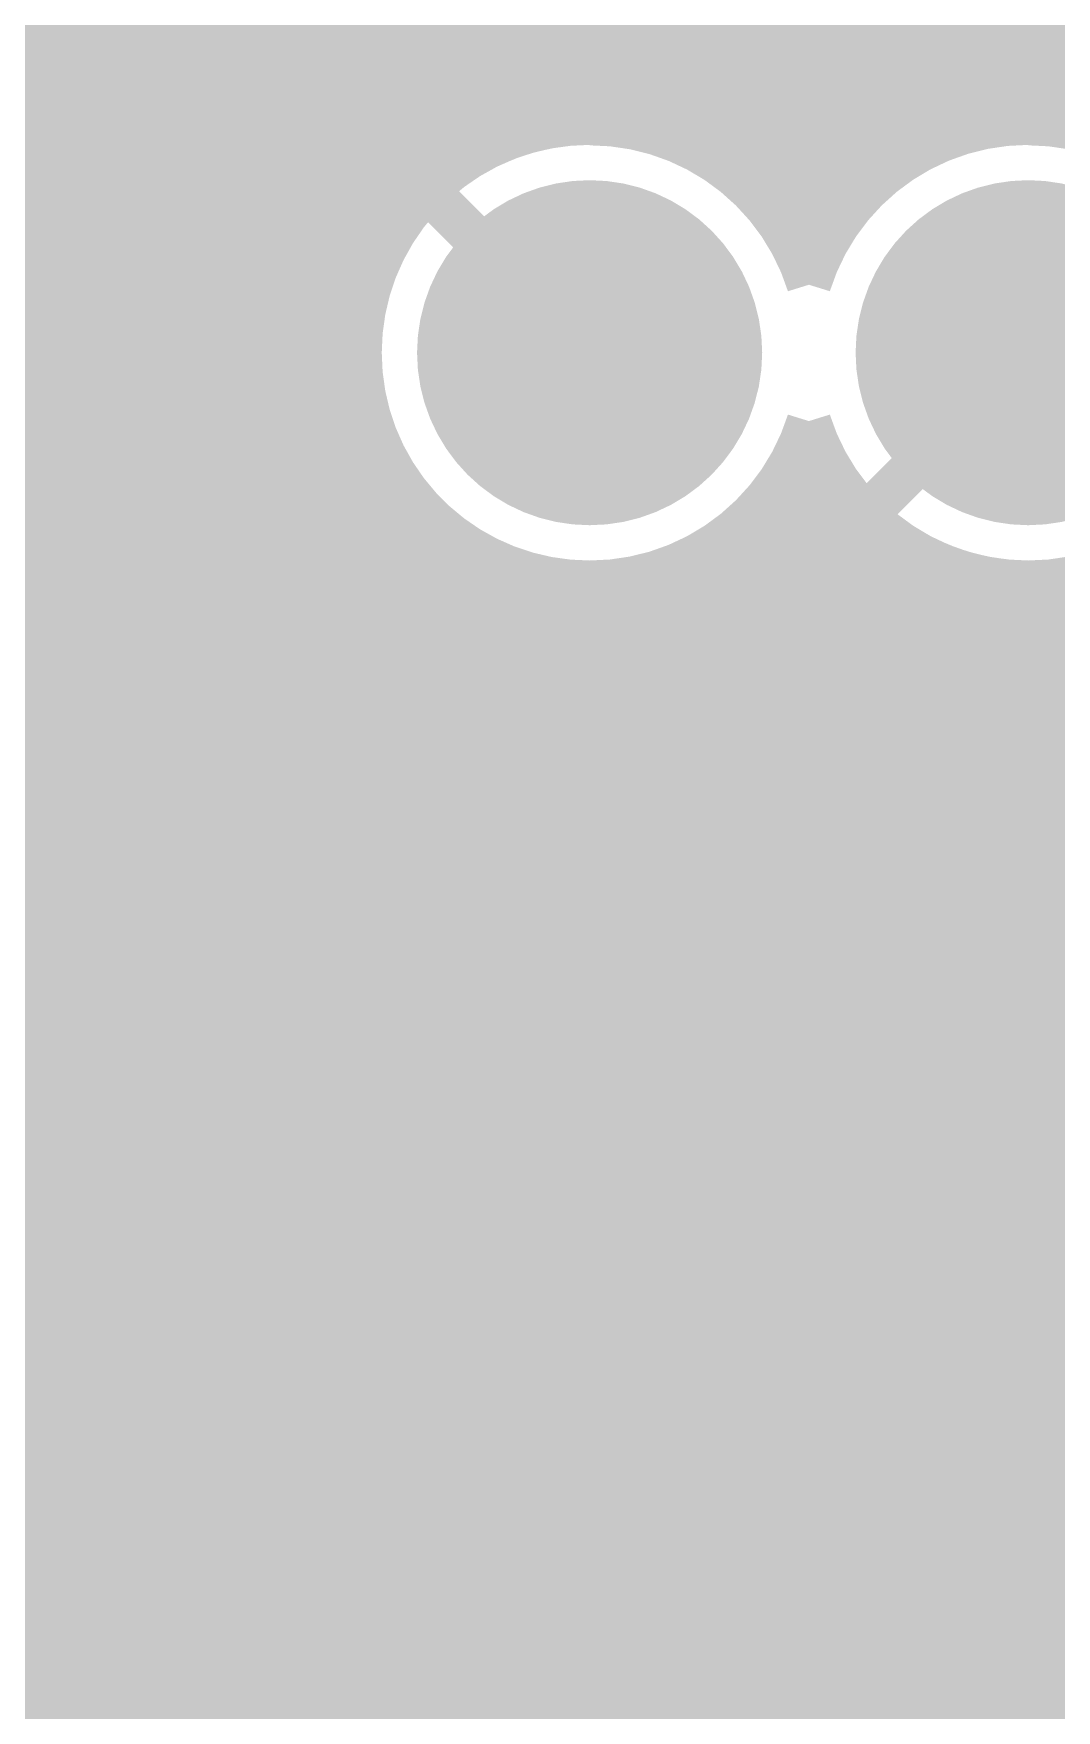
# Model space of a CAD drawing. Extents: x -3 to 92, y -53 to 125.
# Drawn here: x 19 to 24.93, y 68.33 to 78.05 of the extents above; entities that cross this region are included whole.
import ezdxf

# ---------------------------------------------------------------- set-up
doc = ezdxf.new("R2010")
doc.units = 0
doc.header["$MEASUREMENT"] = 0
doc.layers.get('0').update_dxf_attribs({"linetype": 'CONTINUOUS'})
for name, color, linetype in [('23-325-0_AST', 7, 'CONTINUOUS'), ('23-325-0_BOT', 7, 'CONTINUOUS'), ('23-325-0_DRD', 2, 'CONTINUOUS'), ('23-325-0_IN1', 4, 'CONTINUOUS'), ('23-325-0_IN2', 3, 'CONTINUOUS'), ('23-325-0_SMB', 5, 'CONTINUOUS'), ('23-325-0_SMT', 10, 'CONTINUOUS'), ('23-325-0_SPT', 14, 'CONTINUOUS'), ('23-325-0_SST', 9, 'CONTINUOUS'), ('23-325-0_TOP', 12, 'CONTINUOUS'), ('THRUHOLE_TAP', 8, 'CONTINUOUS')]:
    doc.layers.add(name, color=color, linetype=linetype)

# ---------------------------------------------------------------- blocks, each defined once
blk = doc.blocks.new('ROUND_32')
at = {"const_width": 0.99949}
blk.add_lwpolyline([(-0.499744, 0, 1), (0.499744, 0, 1)], format="xyb", close=True, dxfattribs=at)
blk = doc.blocks.new('RECTANGLE_4')
blk.add_solid([(0.4826, 0.4064), (0.4826, -0.4064), (-0.4826, 0.4064), (-0.4826, -0.4064)])
blk = doc.blocks.new('RECTANGLE_40')
blk.add_solid([(0.635, 0.508), (0.635, -0.508), (-0.635, 0.508), (-0.635, -0.508)])
blk = doc.blocks.new('ROUND_87')
at = {"const_width": 0.40005}
blk.add_lwpolyline([(-0.200024, 0, 1), (0.200024, 0, 1)], format="xyb", close=True, dxfattribs=at)

msp = doc.modelspace()

# ---------------------------------------------------------------- linework, layer by layer
at = {"layer": '23-325-0_AST', "const_width": 0.1524}
for points in [[(28.52928, 78.19898), (28.52928, 78.6003), (29.53004, 78.6003), (29.53004, 73.7997), (19.99996, 73.7997), (19.99996, 78.6003), (21.00072, 78.6003), (21.00072, 78.19898), (28.52928, 78.19898)], [(24.84882, 76.39558), (24.84882, 76.75118), (25.019, 76.8096), (25.18918, 76.8096), (25.35682, 76.75118), (25.35682, 76.39558), (25.18918, 76.33462), (25.019, 76.33462), (24.34082, 76.57338)], [(24.84882, 75.49642), (24.84882, 75.85202), (24.68118, 75.9714), (24.511, 75.9714), (24.34082, 75.85202), (24.34082, 75.49642), (25.35682, 75.49642)], [(27.686, 68.453), (23.114, 68.453), (23.114, 70.231), (23.368, 70.485), (23.114, 70.739), (23.114, 72.517), (27.686, 72.517), (27.686, 68.453)], [(19.2405, 69.0245), (19.2405, 71.9455), (17.6022, 71.9455), (17.6022, 69.0245), (19.2405, 69.0245)], [(21.1455, 69.0245), (21.1455, 71.9455), (19.5072, 71.9455), (19.5072, 69.0245), (21.1455, 69.0245)], [(21.3995, 71.9455), (21.3995, 69.0245), (23.0378, 69.0245), (23.0378, 71.9455), (21.3995, 71.9455)], [(20.90674, 71.68388), (20.90674, 71.2089), (20.22856, 71.68388), (20.06092, 71.68388), (19.89074, 71.62546), (19.89074, 71.26986), (20.06092, 71.2089)], [(22.8219, 71.55434), (22.8219, 71.31812)], [(22.8219, 71.43496), (21.8059, 71.43496), (21.97608, 71.31812)], [(25.58796, 70.5866), (25.75814, 70.64502), (25.75814, 71.00062), (25.58796, 71.06158), (25.25014, 71.06158), (25.07996, 70.9422), (25.07996, 70.5866), (24.74214, 70.5866), (24.74214, 71.06158)], [(20.39874, 70.78726), (20.22856, 70.84568), (20.06092, 70.84568), (19.89074, 70.78726), (19.89074, 70.43166), (20.06092, 70.3707), (20.22856, 70.3707), (20.39874, 70.43166), (20.39874, 70.78726), (20.56892, 70.84568), (20.73656, 70.84568), (20.90674, 70.78726), (20.90674, 70.43166), (20.73656, 70.3707), (20.56892, 70.3707), (20.39874, 70.43166)], [(22.3139, 70.77456), (22.14626, 70.83552), (21.97608, 70.83552), (21.8059, 70.77456), (21.8059, 70.41896), (21.97608, 70.36054), (22.14626, 70.36054), (22.3139, 70.41896), (22.3139, 70.77456), (22.48408, 70.83552), (22.65426, 70.83552), (22.8219, 70.77456), (22.8219, 70.41896), (22.65426, 70.36054), (22.48408, 70.36054), (22.3139, 70.41896)], [(25.58796, 69.7484), (25.75814, 69.80682), (25.75814, 70.04558), (25.58796, 70.104), (25.41778, 70.22338), (24.90978, 70.22338), (24.74214, 70.16242), (24.74214, 69.80682), (24.90978, 69.7484), (25.58796, 69.7484)], [(20.39874, 69.5325), (20.39874, 69.8881), (20.22856, 70.00748), (20.06092, 70.00748), (19.89074, 69.8881), (19.89074, 69.5325), (20.90674, 69.5325)], [(20.39874, 69.82968), (20.90674, 70.00748)], [(22.3139, 69.52234), (22.3139, 69.87794), (22.14626, 69.99732), (21.97608, 69.99732), (21.8059, 69.87794), (21.8059, 69.52234), (22.8219, 69.52234)], [(22.3139, 69.81952), (22.8219, 69.99732)]]:
    msp.add_lwpolyline(points, dxfattribs=at)
at = {"layer": '23-325-0_BOT', "const_width": 0.254}
for points in [[(20.701, 107.41406), (20.701, 67.44716)], [(20.4724, 107.18546), (20.4724, 67.21856)], [(20.2438, 106.95686), (20.2438, 66.98996)], [(20.0152, 106.72826), (20.0152, 66.76136)], [(19.7866, 106.49966), (19.7866, 66.53276)], [(19.558, 106.27106), (19.558, 52.7304)], [(19.3294, 106.04246), (19.3294, 52.959)], [(19.1897, 105.90276), (19.1897, 53.0987)], [(20.9296, 81.61274), (20.9296, 76.50226)], [(23.4442, 81.3816), (23.4442, 76.73086)], [(21.1582, 81.11998), (21.1582, 76.99502)], [(23.6728, 81.15554), (23.6728, 76.95946)], [(23.2156, 81.026), (23.2156, 77.08646)], [(23.9014, 80.90408), (23.9014, 77.21092)], [(21.3868, 80.88122), (21.3868, 77.23124)], [(22.987, 80.82534), (22.987, 77.28966)], [(21.6154, 80.73136), (21.6154, 77.3811)], [(24.13, 80.7466), (24.13, 77.3684)], [(21.844, 80.63992), (21.844, 77.47508)], [(22.5298, 80.6196), (22.5298, 77.4954)], [(22.7584, 80.6958), (22.7584, 77.4192)], [(24.3586, 80.64754), (24.3586, 77.46492)], [(25.0444, 80.61452), (25.0444, 77.50048)], [(22.0726, 80.5942), (22.0726, 77.5208)], [(22.3012, 80.58658), (22.3012, 77.52842)], [(24.5872, 80.59674), (24.5872, 77.51826)], [(24.8158, 80.58658), (24.8158, 77.52842)], [(28.4988, 77.9526), (19.1897, 77.9526)], [(28.575, 77.724), (19.1897, 77.724)], [(21.92274, 77.4954), (19.1897, 77.4954)], [(24.46274, 77.4954), (22.52726, 77.4954)], [(21.42998, 77.2668), (19.1897, 77.2668)], [(23.96998, 77.2668), (23.02002, 77.2668)], [(21.19122, 77.0382), (19.1897, 77.0382)], [(23.73122, 77.0382), (23.25624, 77.0382)], [(21.04136, 76.8096), (19.1897, 76.8096)], [(23.58136, 76.8096), (23.4061, 76.8096)], [(20.94992, 76.581), (19.1897, 76.581)], [(20.9042, 76.3524), (19.1897, 76.3524)], [(20.89658, 76.1238), (19.1897, 76.1238)], [(20.9296, 75.8952), (19.1897, 75.8952)], [(20.9296, 75.89774), (20.9296, 67.67576)], [(21.0058, 75.6666), (19.1897, 75.6666)], [(23.5458, 75.6666), (23.4442, 75.6666)], [(23.4442, 75.6666), (23.4442, 68.5292)], [(21.13534, 75.438), (19.1897, 75.438)], [(21.1582, 75.40498), (21.1582, 67.90436)], [(23.67534, 75.438), (23.31466, 75.438)], [(23.6728, 75.44054), (23.6728, 68.5292)], [(23.2156, 75.311), (23.2156, 68.5292)], [(21.336, 75.2094), (19.1897, 75.2094)], [(23.876, 75.2094), (23.11146, 75.2094)], [(23.9014, 75.18908), (23.9014, 68.5292)], [(21.3868, 75.16622), (21.3868, 68.13296)], [(22.987, 75.11034), (22.987, 68.5292)], [(21.6916, 74.9808), (19.1897, 74.9808)], [(21.6154, 75.01636), (21.6154, 68.36156)], [(24.2316, 74.9808), (22.75586, 74.9808)], [(22.7584, 74.9808), (22.7584, 68.5292)], [(24.13, 75.0316), (24.13, 68.5292)], [(21.844, 74.92492), (21.844, 68.51142)], [(22.0726, 74.8792), (22.0726, 68.5292)], [(22.5298, 74.9046), (22.5298, 68.5292)], [(24.3586, 74.93254), (24.3586, 68.5292)], [(24.5872, 74.88174), (24.5872, 68.5292)], [(25.0444, 74.89952), (25.0444, 68.5292)], [(22.3012, 74.87158), (22.3012, 68.5292)], [(24.8158, 74.87158), (24.8158, 68.5292)], [(28.8798, 74.7522), (19.1897, 74.7522)], [(28.8798, 74.5236), (19.1897, 74.5236)], [(28.8798, 74.295), (19.1897, 74.295)], [(28.8798, 74.0664), (19.1897, 74.0664)], [(28.8798, 73.8378), (19.1897, 73.8378)], [(28.8798, 73.6092), (19.1897, 73.6092)], [(28.8798, 73.3806), (19.1897, 73.3806)], [(28.8798, 73.152), (19.1897, 73.152)], [(28.8798, 72.9234), (19.1897, 72.9234)], [(28.8798, 72.6948), (19.1897, 72.6948)], [(28.8798, 72.4662), (19.1897, 72.4662)], [(28.8798, 72.2376), (19.1897, 72.2376)], [(28.8798, 72.009), (19.1897, 72.009)], [(27.95778, 71.7804), (19.1897, 71.7804)], [(27.6733, 71.5518), (19.1897, 71.5518)], [(27.57678, 71.3232), (19.1897, 71.3232)], [(27.5717, 71.0946), (19.1897, 71.0946)], [(27.65806, 70.866), (19.1897, 70.866)], [(27.9019, 70.6374), (19.1897, 70.6374)], [(28.8798, 70.4088), (19.1897, 70.4088)], [(28.8798, 70.1802), (19.1897, 70.1802)], [(28.8798, 69.9516), (19.1897, 69.9516)], [(28.8798, 69.723), (19.1897, 69.723)], [(28.8798, 69.4944), (19.1897, 69.4944)], [(28.8798, 69.2658), (19.1897, 69.2658)], [(28.8798, 69.0372), (19.1897, 69.0372)], [(28.8798, 68.8086), (19.1897, 68.8086)], [(28.8163, 68.58), (19.1897, 68.58)], [(28.7655, 68.5292), (21.971, 68.5292)], [(21.64842, 68.39458), (19.74596, 66.49466)], [(21.6027, 68.3514), (19.1897, 68.3514)]]:
    msp.add_lwpolyline(points, dxfattribs=at)
for points in [[(22.225, 77.53096, 0.4142136), (20.89404, 76.2)], [(23.495, 76.5937, 0.3286705), (22.225, 77.52842)], [(24.765, 77.53096, 0.3286704), (23.495, 76.5937)], [(26.035, 76.5937, 0.3286705), (24.765, 77.52842)], [(20.89404, 76.2, 0.4142136), (22.225, 74.86904)], [(22.225, 74.86904, 0.328165), (23.495, 75.80376)], [(23.495, 75.80376, 0.3281646), (24.765, 74.86904)], [(24.765, 74.86904, 0.328165), (26.035, 75.80376)], [(21.971, 68.5292, 0.1989132), (21.64771, 68.39529)]]:
    msp.add_lwpolyline(points, format="xyb", dxfattribs=at)
at = {"layer": '23-325-0_DRD', "const_width": 0.254}
for points in [[(22.225, 76.835), (21.59, 76.2)], [(22.86, 76.2), (22.225, 76.835)], [(24.765, 76.835), (24.13, 76.2)], [(25.4, 76.2), (24.765, 76.835)], [(21.59, 76.2), (22.225, 75.565)], [(22.225, 75.565), (22.86, 76.2)], [(24.13, 76.2), (24.765, 75.565)], [(24.765, 75.565), (25.4, 76.2)]]:
    msp.add_lwpolyline(points, dxfattribs=at)
at = {"layer": '23-325-0_IN1', "const_width": 0.254}
for points in [[(19.0754, 124.46), (19.0754, 53.16728)], [(19.304, 124.46), (19.304, -4.572)], [(19.5326, 124.46), (19.5326, -4.572)], [(19.7612, 107.6579), (19.7612, 21.87956)], [(20.6756, 107.4293), (20.6756, 64.79794)], [(19.9898, 107.41406), (19.9898, 22.12594)], [(20.2184, 107.3277), (20.2184, 22.2123)], [(20.447, 107.33278), (20.447, 22.20722)], [(20.9042, 81.75752), (20.9042, 76.35748)], [(23.4188, 81.32826), (23.4188, 76.78674)], [(23.6474, 81.19364), (23.6474, 76.92136)], [(21.1328, 81.15554), (21.1328, 76.95946)], [(23.1902, 81.0006), (23.1902, 77.1144)], [(21.3614, 80.90408), (21.3614, 77.21092)], [(23.876, 80.9244), (23.876, 77.18806)], [(22.9616, 80.80756), (22.9616, 77.30744)], [(21.59, 80.7466), (21.59, 77.3684)], [(24.1046, 80.7593), (24.1046, 77.35316)], [(21.8186, 80.64754), (21.8186, 77.46492)], [(22.5044, 80.61452), (22.5044, 77.50048)], [(22.733, 80.68564), (22.733, 77.42936)], [(24.3332, 80.6577), (24.3332, 77.4573)], [(25.019, 80.60944), (25.019, 77.50556)], [(22.0472, 80.59674), (22.0472, 77.51826)], [(22.2758, 80.58658), (22.2758, 77.52842)], [(24.5618, 80.59928), (24.5618, 77.51318)], [(24.7904, 80.58404), (24.7904, 77.52842)], [(29.89072, 77.9526), (-2.413, 77.9526)], [(53.77942, 77.724), (-2.413, 77.724)], [(21.92274, 77.4954), (-2.413, 77.4954)], [(24.46274, 77.4954), (22.52726, 77.4954)], [(21.42998, 77.2668), (-2.413, 77.2668)], [(23.96998, 77.2668), (23.02002, 77.2668)], [(21.19122, 77.0382), (9.63422, 77.0382)], [(23.73122, 77.0382), (23.25624, 77.0382)], [(21.04136, 76.8096), (9.9187, 76.8096)], [(23.58136, 76.8096), (23.4061, 76.8096)], [(20.94992, 76.581), (10.01522, 76.581)], [(20.9042, 76.3524), (10.0203, 76.3524)], [(20.89658, 76.1238), (9.93394, 76.1238)], [(20.9042, 76.04252), (20.9042, 65.03416)], [(20.9296, 75.8952), (9.68756, 75.8952)], [(21.0058, 75.6666), (-2.413, 75.6666)], [(23.5458, 75.6666), (23.4442, 75.6666)], [(23.4188, 75.61326), (23.4188, 63.74384)], [(23.6474, 75.47864), (23.6474, 63.88608)], [(21.13534, 75.438), (17.13484, 75.438)], [(21.1328, 75.44054), (21.1328, 65.16878)], [(23.67534, 75.438), (23.31466, 75.438)], [(23.1902, 75.2856), (23.1902, 63.49238)], [(21.336, 75.2094), (17.32788, 75.2094)], [(21.3614, 75.18908), (21.3614, 65.24244)], [(23.876, 75.2094), (23.11146, 75.2094)], [(23.876, 75.2094), (23.876, 63.96482)], [(22.9616, 75.09256), (22.9616, 54.71922)], [(21.6916, 74.9808), (17.39138, 74.9808)], [(21.59, 75.0316), (21.59, 65.2653)], [(24.2316, 74.9808), (22.75586, 74.9808)], [(24.1046, 75.0443), (24.1046, 63.9953)], [(21.8186, 74.93254), (21.8186, 65.24244)], [(22.0472, 74.88174), (22.0472, 65.16878)], [(22.5044, 74.89952), (22.5044, 64.79794)], [(22.733, 74.97064), (22.733, 54.84622)], [(24.3332, 74.9427), (24.3332, 63.97752)], [(24.5618, 74.88428), (24.5618, 63.90894)], [(25.019, 74.89444), (25.019, 63.5635)], [(22.2758, 74.87158), (22.2758, 65.03416)], [(24.7904, 74.86904), (24.7904, 63.78194)], [(86.36, 74.7522), (17.36852, 74.7522)], [(86.36, 74.5236), (17.24406, 74.5236)], [(86.36, 74.295), (-2.413, 74.295)], [(86.36, 74.0664), (-2.413, 74.0664)], [(38.52926, 73.8378), (-2.413, 73.8378)], [(38.3921, 73.6092), (-2.413, 73.6092)], [(38.35908, 73.3806), (-2.413, 73.3806)], [(38.41242, 73.152), (-2.413, 73.152)], [(38.5826, 72.9234), (-2.413, 72.9234)], [(48.97882, 72.6948), (-2.413, 72.6948)], [(38.75278, 72.4662), (-2.413, 72.4662)], [(38.4683, 72.2376), (-2.413, 72.2376)], [(38.37178, 72.009), (-2.413, 72.009)], [(38.3667, 71.7804), (-0.04572, 71.7804)], [(32.56026, 71.5518), (0.17018, 71.5518)], [(32.4231, 71.3232), (0.24384, 71.3232)], [(32.39008, 71.0946), (1.42748, 71.0946)], [(32.44342, 70.866), (1.77038, 70.866)], [(32.6136, 70.6374), (1.8796, 70.6374)], [(86.36, 70.4088), (1.89484, 70.4088)], [(44.65066, 70.1802), (1.82118, 70.1802)], [(44.49826, 69.9516), (1.60528, 69.9516)], [(44.45508, 69.723), (11.67384, 69.723)], [(44.49826, 69.4944), (11.86688, 69.4944)], [(44.65066, 69.2658), (11.93038, 69.2658)], [(54.23916, 69.0372), (11.90752, 69.0372)], [(54.25186, 68.8086), (17.81048, 68.8086)], [(54.36108, 68.58), (18.15338, 68.58)], [(51.48072, 68.3514), (18.2626, 68.3514)]]:
    msp.add_lwpolyline(points, dxfattribs=at)
for points in [[(22.225, 77.53096, 0.4142136), (20.89404, 76.2)], [(23.495, 76.5937, 0.3286705), (22.225, 77.52842)], [(24.765, 77.53096, 0.3286704), (23.495, 76.5937)], [(26.035, 76.5937, 0.3286705), (24.765, 77.52842)], [(20.89404, 76.2, 0.4142136), (22.225, 74.86904)], [(22.225, 74.86904, 0.328165), (23.495, 75.80376)], [(23.495, 75.80376, 0.3281646), (24.765, 74.86904)], [(24.765, 74.86904, 0.328165), (26.035, 75.80376)]]:
    msp.add_lwpolyline(points, format="xyb", dxfattribs=at)
at = {"layer": '23-325-0_SST', "const_width": 0.1524}
for points in [[(28.52928, 78.19898), (28.52928, 78.6003), (29.53004, 78.6003), (29.53004, 73.7997), (19.99996, 73.7997), (19.99996, 78.6003), (21.00072, 78.6003), (21.00072, 78.19898), (28.52928, 78.19898)], [(18.47342, 75.83678), (18.47342, 76.34478), (19.48942, 75.83678), (19.48942, 76.34478)], [(17.272, 75.438), (17.272, 73.787), (19.304, 73.787)], [(22.5298, 72.41794), (22.5298, 73.43394), (22.41296, 73.26376)], [(20.61718, 72.92594), (20.97278, 72.92594), (21.09216, 73.09612), (21.09216, 73.26376), (20.97278, 73.43394), (20.61718, 73.43394), (20.61718, 72.41794)], [(21.8694, 72.92594), (21.93036, 73.09612), (21.93036, 73.26376), (21.8694, 73.43394), (21.5138, 73.43394), (21.45538, 73.26376), (21.45538, 73.09612), (21.5138, 72.92594), (21.8694, 72.92594), (21.93036, 72.75576), (21.93036, 72.58812), (21.8694, 72.41794), (21.5138, 72.41794), (21.45538, 72.58812), (21.45538, 72.75576), (21.5138, 72.92594)], [(18.89506, 72.36206), (19.01444, 72.19188), (19.25066, 72.19188), (19.37004, 72.36206), (19.37004, 72.5297), (19.13382, 72.87006), (19.37004, 73.20788), (18.89506, 73.20788)], [(20.91436, 72.92594), (21.09216, 72.41794)], [(27.686, 68.453), (27.686, 72.517), (23.114, 72.517), (23.114, 70.739), (23.368, 70.485), (23.114, 70.231), (23.114, 68.453), (27.686, 68.453)], [(22.64918, 72.41794), (22.41296, 72.41794)], [(19.2405, 69.0245), (19.2405, 71.9455), (17.6022, 71.9455), (17.6022, 69.0245), (19.2405, 69.0245)], [(21.1455, 69.0245), (21.1455, 71.9455), (19.5072, 71.9455), (19.5072, 69.0245), (21.1455, 69.0245)], [(21.3995, 71.9455), (21.3995, 69.0245), (23.0378, 69.0245), (23.0378, 71.9455), (21.3995, 71.9455)], [(19.12366, 68.25488), (19.47926, 68.25488), (19.59864, 68.42506), (19.59864, 68.5927), (19.47926, 68.76288), (19.12366, 68.76288), (19.12366, 67.74688)], [(20.37842, 68.25488), (20.43684, 68.42506), (20.43684, 68.5927), (20.37842, 68.76288), (20.02282, 68.76288), (19.96186, 68.5927), (19.96186, 68.42506), (20.02282, 68.25488), (20.37842, 68.25488), (20.43684, 68.0847), (20.43684, 67.91706), (20.37842, 67.74688), (20.02282, 67.74688), (19.96186, 67.91706), (19.96186, 68.0847), (20.02282, 68.25488)], [(21.27504, 67.74688), (20.80006, 67.74688), (21.27504, 68.42506), (21.27504, 68.5927), (21.21662, 68.76288), (20.86102, 68.76288), (20.80006, 68.5927)]]:
    msp.add_lwpolyline(points, dxfattribs=at)
at = {"layer": '23-325-0_TOP'}
for points, const_width in [([(22.225, 76.2), (20.955, 77.47), (9.652, 77.47), (8.255, 78.867)], 0.254), ([(30.226, 77.8383), (21.22424, 77.8383)], 0.254), ([(21.3614, 77.8383), (21.3614, 77.70876)], 0.254), ([(21.59, 77.8383), (21.59, 77.48016)], 0.254), ([(21.8186, 77.8383), (21.8186, 77.46492)], 0.254), ([(22.0472, 77.8383), (22.0472, 77.51826)], 0.254), ([(22.2758, 77.8383), (22.2758, 77.52842)], 0.254), ([(22.5044, 77.8383), (22.5044, 77.50048)], 0.254), ([(22.733, 77.8383), (22.733, 77.42936)], 0.254), ([(22.9616, 77.8383), (22.9616, 77.30744)], 0.254), ([(23.1902, 77.8383), (23.1902, 77.1144)], 0.254), ([(23.4188, 77.8383), (23.4188, 76.78674)], 0.254), ([(23.6474, 77.8383), (23.6474, 76.92136)], 0.254), ([(23.876, 77.8383), (23.876, 77.18806)], 0.254), ([(24.1046, 77.8383), (24.1046, 77.35316)], 0.254), ([(24.3332, 77.8383), (24.3332, 77.4573)], 0.254), ([(24.5618, 77.8383), (24.5618, 77.51318)], 0.254), ([(24.7904, 77.8383), (24.7904, 77.52842)], 0.254), ([(25.019, 77.8383), (25.019, 77.50556)], 0.254), ([(21.28266, 77.79004), (21.66366, 77.4065)], 0.254), ([(30.5054, 77.724), (21.34616, 77.724)], 0.254), ([(21.92274, 77.4954), (21.57476, 77.4954)], 0.254), ([(24.46274, 77.4954), (22.52726, 77.4954)], 0.254), ([(23.96998, 77.2668), (23.02002, 77.2668)], 0.254), ([(23.73122, 77.0382), (23.25624, 77.0382)], 0.254), ([(9.398, 76.454), (9.906, 76.962), (19.431, 76.962), (21.59, 74.803), (23.368, 74.803), (24.765, 76.2)], 0.254), ([(23.58136, 76.8096), (23.4061, 76.8096)], 0.254), ([(19.2405, 76.5048), (10.09396, 76.5048)], 0.254), ([(19.0754, 76.5048), (19.0754, 73.7997)], 0.254), ([(19.2405, 76.5048), (21.26742, 74.48042)], 0.254), ([(19.304, 76.4413), (19.304, 73.7997)], 0.254), ([(19.3929, 76.3524), (10.0203, 76.3524)], 0.254), ([(19.5326, 76.2127), (19.5326, 73.7997)], 0.254), ([(19.6215, 76.1238), (9.93394, 76.1238)], 0.254), ([(19.7612, 75.9841), (19.7612, 73.7997)], 0.254), ([(19.8501, 75.8952), (16.19504, 75.8952)], 0.254), ([(19.9898, 75.7555), (19.9898, 73.7997)], 0.254), ([(20.0787, 75.6666), (16.19504, 75.6666)], 0.254), ([(20.2184, 75.5269), (20.2184, 73.7997)], 0.254), ([(20.3073, 75.438), (16.19504, 75.438)], 0.254), ([(20.447, 75.2983), (20.447, 73.7997)], 0.254), ([(20.5359, 75.2094), (16.19504, 75.2094)], 0.254), ([(33.38576, 73.66), (32.36976, 72.644), (28.575, 72.644), (28.067, 73.152), (14.478, 73.152), (11.303, 73.152), (9.525, 74.93), (9.36498, 74.93)], 0.635), ([(20.7645, 74.9808), (16.19504, 74.9808)], 0.254), ([(20.6756, 75.0697), (20.6756, 73.7997)], 0.254), ([(24.20366, 74.9935), (23.69566, 74.48296)], 0.254), ([(24.2316, 74.9808), (24.19096, 74.9808)], 0.254), ([(24.1046, 74.8919), (24.1046, 73.7997)], 0.254), ([(24.3332, 74.9427), (24.3332, 73.7997)], 0.254), ([(24.5618, 74.88428), (24.5618, 73.7997)], 0.254), ([(25.019, 74.89444), (25.019, 73.7997)], 0.254), ([(20.9042, 74.8411), (20.9042, 73.7997)], 0.254), ([(24.7904, 74.86904), (24.7904, 73.7997)], 0.254), ([(20.9931, 74.7522), (16.19504, 74.7522)], 0.254), ([(31.67126, 74.7522), (23.96236, 74.7522)], 0.254), ([(21.1328, 74.6125), (21.1328, 73.7997)], 0.254), ([(23.876, 74.6633), (23.876, 73.7997)], 0.254), ([(21.2217, 74.5236), (16.19504, 74.5236)], 0.254), ([(31.44266, 74.5236), (23.73376, 74.5236)], 0.254), ([(21.3614, 74.40676), (21.3614, 73.7997)], 0.254), ([(23.6474, 74.43978), (23.6474, 73.7997)], 0.254), ([(31.21406, 74.295), (16.19504, 74.295)], 0.254), ([(23.368, 74.3458), (21.59, 74.3458)], 0.254), ([(21.59, 74.3458), (21.59, 73.7997)], 0.254), ([(21.8186, 74.3458), (21.8186, 73.7997)], 0.254), ([(22.0472, 74.3458), (22.0472, 73.7997)], 0.254), ([(22.2758, 74.3458), (22.2758, 73.7997)], 0.254), ([(22.5044, 74.3458), (22.5044, 73.7997)], 0.254), ([(22.733, 74.3458), (22.733, 73.7997)], 0.254), ([(22.9616, 74.3458), (22.9616, 73.7997)], 0.254), ([(23.1902, 74.3458), (23.1902, 73.7997)], 0.254), ([(23.4188, 74.34834), (23.4188, 73.7997)], 0.254), ([(30.65526, 74.0664), (16.19504, 74.0664)], 0.254), ([(30.65526, 73.8378), (16.19504, 73.8378)], 0.254), ([(28.067, 73.7997), (16.19504, 73.7997)], 0.254), ([(27.79776, 72.5043), (15.2527, 72.5043)], 0.254), ([(27.83586, 72.4662), (15.2527, 72.4662)], 0.254), ([(19.0754, 72.5043), (19.0754, 71.9328)], 0.254), ([(19.304, 72.5043), (19.304, 71.6534)], 0.254), ([(19.5326, 72.5043), (19.5326, 71.9328)], 0.254), ([(19.7612, 72.5043), (19.7612, 71.9328)], 0.254), ([(19.9898, 72.5043), (19.9898, 71.9328)], 0.254), ([(20.2184, 72.5043), (20.2184, 71.9328)], 0.254), ([(20.447, 72.5043), (20.447, 71.9328)], 0.254), ([(20.6756, 72.5043), (20.6756, 71.9328)], 0.254), ([(20.9042, 72.5043), (20.9042, 71.9328)], 0.254), ([(21.1328, 72.5043), (21.1328, 71.6534)], 0.254), ([(21.3614, 72.5043), (21.3614, 71.6534)], 0.254), ([(21.59, 72.5043), (21.59, 71.9328)], 0.254), ([(21.8186, 72.5043), (21.8186, 71.9328)], 0.254), ([(22.0472, 72.5043), (22.0472, 71.9328)], 0.254), ([(22.2758, 72.5043), (22.2758, 71.9328)], 0.254), ([(22.5044, 72.5043), (22.5044, 71.9328)], 0.254), ([(22.733, 72.5043), (22.733, 71.9328)], 0.254), ([(22.9616, 72.5043), (22.9616, 71.9328)], 0.254), ([(23.1902, 72.5043), (23.1902, 71.6534)], 0.254), ([(23.4188, 72.5043), (23.4188, 71.6534)], 0.254), ([(23.6474, 72.5043), (23.6474, 71.6407)], 0.254), ([(23.876, 72.5043), (23.876, 71.51116)], 0.254), ([(24.1046, 72.5043), (24.1046, 71.3232)], 0.254), ([(24.3332, 72.5043), (24.3332, 71.3232)], 0.254), ([(24.5618, 72.5043), (24.5618, 71.3232)], 0.254), ([(24.7904, 72.5043), (24.7904, 71.3232)], 0.254), ([(25.019, 72.5043), (25.019, 71.3232)], 0.254), ([(25.5778, 72.2376), (15.2527, 72.2376)], 0.254), ([(25.5778, 72.009), (15.2527, 72.009)], 0.254), ([(19.2278, 71.9328), (17.6022, 71.9328)], 0.254), ([(19.2278, 71.9328), (19.2278, 71.6534)], 0.254), ([(19.5072, 71.9328), (19.5072, 71.6534)], 0.254), ([(21.1328, 71.9328), (19.5072, 71.9328)], 0.254), ([(21.1328, 71.9328), (21.1328, 71.6534)], 0.254), ([(21.4122, 71.9328), (21.4122, 71.6534)], 0.254), ([(23.0378, 71.9328), (21.4122, 71.9328)], 0.254), ([(23.0378, 71.9328), (23.0378, 71.6534)], 0.254), ([(19.5072, 71.7804), (19.2278, 71.7804)], 0.254), ([(21.4122, 71.7804), (21.1328, 71.7804)], 0.254), ([(25.5778, 71.7804), (23.0378, 71.7804)], 0.254), ([(19.5072, 71.6534), (19.2278, 71.6534)], 0.254), ([(21.4122, 71.6534), (21.1328, 71.6534)], 0.254), ([(23.5458, 71.6534), (23.0378, 71.6534)], 0.254), ([(25.5778, 71.5518), (23.83282, 71.5518)], 0.254), ([(23.87346, 71.51624), (24.06396, 71.3232)], 0.254), ([(31.3436, 71.12), (31.496, 70.9676), (31.496, 69.85), (29.591, 67.945), (23.368, 67.945), (22.225, 69.088), (22.225, 69.7738)], 0.635), ([(25.2222, 71.3232), (24.06396, 71.3232)], 0.254), ([(25.5778, 71.3232), (24.06396, 71.3232)], 0.254), ([(20.32, 71.1962), (18.415, 71.1962)], 0.254), ([(22.225, 71.1962), (20.32, 71.1962)], 0.254), ([(22.225, 71.1962), (23.5458, 71.1962), (24.257, 70.485)], 0.254), ([(19.2278, 70.739), (19.2278, 70.5104)], 0.254), ([(19.5072, 70.739), (19.2278, 70.739)], 0.254), ([(19.304, 70.739), (19.304, 64.7954)], 0.254), ([(19.5072, 70.739), (19.5072, 70.5104)], 0.254), ([(21.4122, 70.739), (21.1328, 70.739)], 0.254), ([(21.1328, 70.739), (21.1328, 68.92036)], 0.254), ([(21.1328, 70.739), (21.1328, 70.5104)], 0.254), ([(21.3614, 70.739), (21.3614, 68.69176)], 0.254), ([(21.4122, 70.739), (21.4122, 70.5104)], 0.254), ([(23.2918, 70.739), (23.0378, 70.739)], 0.254), ([(23.0378, 70.739), (23.0378, 70.5104)], 0.254), ([(23.1902, 70.739), (23.1902, 69.0372)], 0.254), ([(23.2918, 70.739), (23.2918, 69.6468)], 0.254), ([(19.5072, 70.6374), (19.2278, 70.6374)], 0.254), ([(21.4122, 70.6374), (21.1328, 70.6374)], 0.254), ([(23.2918, 70.6374), (23.0378, 70.6374)], 0.254), ([(19.2278, 70.5104), (19.2278, 70.4596)], 0.254), ([(19.5072, 70.5104), (19.5072, 70.4596)], 0.254), ([(21.4122, 70.5104), (21.4122, 70.4596)], 0.254), ([(23.0378, 70.5104), (23.0378, 70.4596)], 0.254), ([(19.2278, 70.4596), (19.2278, 69.0372)], 0.254), ([(19.5072, 70.4088), (19.2278, 70.4088)], 0.254), ([(19.5072, 70.4596), (19.5072, 69.0372)], 0.254), ([(21.1328, 70.4596), (21.1328, 69.0372)], 0.254), ([(21.4122, 70.4088), (21.1328, 70.4088)], 0.254), ([(21.4122, 70.4596), (21.4122, 69.0372)], 0.254), ([(23.0378, 70.4596), (23.0378, 69.1896)], 0.254), ([(23.2918, 70.4088), (23.0378, 70.4088)], 0.254), ([(19.5072, 70.1802), (19.2278, 70.1802)], 0.254), ([(21.4122, 70.1802), (21.1328, 70.1802)], 0.254), ([(23.2918, 70.1802), (23.0378, 70.1802)], 0.254), ([(19.5072, 69.9516), (19.2278, 69.9516)], 0.254), ([(21.4122, 69.9516), (21.1328, 69.9516)], 0.254), ([(23.2918, 69.9516), (23.0378, 69.9516)], 0.254), ([(24.13, 62.865), (24.13, 65.278), (20.32, 69.088), (20.32, 69.7738)], 0.254), ([(19.5072, 69.723), (19.2278, 69.723)], 0.254), ([(21.4122, 69.723), (21.1328, 69.723)], 0.254), ([(23.2918, 69.723), (23.0378, 69.723)], 0.254), ([(25.2222, 69.6468), (23.2918, 69.6468)], 0.254), ([(23.4188, 69.6468), (23.4188, 68.8086)], 0.254), ([(23.6474, 69.6468), (23.6474, 68.5927)], 0.254), ([(23.876, 69.6468), (23.876, 68.5927)], 0.254), ([(24.1046, 69.6468), (24.1046, 68.5927)], 0.254), ([(24.3332, 69.6468), (24.3332, 68.5927)], 0.254), ([(24.5618, 69.6468), (24.5618, 68.5927)], 0.254), ([(24.7904, 69.6468), (24.7904, 68.5927)], 0.254), ([(25.019, 69.6468), (25.019, 68.5927)], 0.254), ([(19.5072, 69.4944), (19.2278, 69.4944)], 0.254), ([(21.4122, 69.4944), (21.1328, 69.4944)], 0.254), ([(25.5778, 69.4944), (23.0378, 69.4944)], 0.254), ([(19.5072, 69.2658), (19.2278, 69.2658)], 0.254), ([(21.4122, 69.2658), (21.1328, 69.2658)], 0.254), ([(25.5778, 69.2658), (23.0378, 69.2658)], 0.254), ([(23.0378, 69.1896), (23.6347, 68.5927)], 0.254), ([(19.86534, 69.0372), (15.2527, 69.0372)], 0.254), ([(19.2278, 69.0372), (17.6022, 69.0372)], 0.254), ([(19.0754, 69.0372), (19.0754, 65.024)], 0.254), ([(19.86534, 69.0372), (19.5072, 69.0372)], 0.254), ([(19.5326, 69.0372), (19.5326, 64.5668)], 0.254), ([(19.7612, 69.0372), (19.7612, 64.3382)], 0.254), ([(21.1328, 69.0372), (21.01596, 69.0372)], 0.254), ([(21.01596, 69.0372), (24.45258, 65.60058)], 0.254), ([(21.57984, 69.0372), (21.01596, 69.0372)], 0.254), ([(21.57984, 69.0372), (21.4122, 69.0372)], 0.254), ([(21.59, 68.961), (21.59, 68.46316)], 0.254), ([(25.5778, 69.0372), (23.1902, 69.0372)], 0.254), ([(19.95678, 68.8086), (17.47774, 68.8086)], 0.254), ([(19.9898, 68.7705), (19.9898, 64.1096)], 0.254), ([(19.99996, 68.76034), (23.6728, 65.0875)], 0.254), ([(21.6408, 68.8086), (21.24456, 68.8086)], 0.254), ([(25.5778, 68.8086), (23.4188, 68.8086)], 0.254), ([(20.1803, 68.58), (17.47774, 68.58)], 0.254), ([(21.81606, 68.58), (21.47316, 68.58)], 0.254), ([(21.77288, 68.62318), (22.90318, 67.49288)], 0.254), ([(21.8186, 68.57746), (21.8186, 68.23456)], 0.254), ([(29.32176, 68.5927), (23.6347, 68.5927)], 0.254), ([(20.2184, 68.5419), (20.2184, 63.881)], 0.254), ([(20.4089, 68.3514), (17.47774, 68.3514)], 0.254), ([(20.447, 68.3133), (20.447, 63.881)], 0.254), ([(22.04466, 68.3514), (21.70176, 68.3514)], 0.254), ([(22.0472, 68.34886), (22.0472, 68.00596)], 0.254)]:
    msp.add_lwpolyline(points, dxfattribs=dict(at, const_width=const_width))
at = {"layer": '23-325-0_TOP', "const_width": 0.254}
for points in [[(21.27758, 77.79258, 0.0385559), (21.22423, 77.83828)], [(21.27758, 77.79258, 0.0385559), (21.22423, 77.83828)], [(22.225, 77.53096, 0.1093009), (21.66355, 77.40674)], [(23.495, 76.5937, 0.3286705), (22.225, 77.52842)], [(24.765, 77.53096, 0.3286704), (23.495, 76.5937)], [(26.035, 76.5937, 0.3286705), (24.765, 77.52842)], [(24.765, 74.86904, 0.328165), (26.035, 75.80376)], [(24.20366, 74.9935, 0.1093007), (24.765, 74.86931)], [(21.26742, 74.48042, 0.1989124), (21.59, 74.3468)], [(23.368, 74.3458, 0.1989116), (23.69129, 74.47971)], [(23.86838, 71.51878, 0.1989124), (23.5458, 71.6524)], [(19.86534, 69.0372, 0.1701459), (19.99651, 68.76451)], [(19.86534, 69.0372, 0.1701459), (19.99651, 68.76451)], [(21.57984, 69.0372, 0.1785675), (21.76739, 68.63039)], [(21.57984, 69.0372, 0.1785675), (21.76739, 68.63039)]]:
    msp.add_lwpolyline(points, format="xyb", dxfattribs=at)

# ---------------------------------------------------------------- block references
at = {"layer": '23-325-0_BOT'}
for p in [(22.225, 76.2), (24.765, 76.2)]:
    msp.add_blockref('ROUND_32', p, dxfattribs=at)
at = {"layer": '23-325-0_IN1'}
for p in [(22.225, 76.2), (24.765, 76.2)]:
    msp.add_blockref('ROUND_32', p, dxfattribs=at)
at = {"layer": '23-325-0_IN2'}
for p in [(22.225, 76.2), (24.765, 76.2)]:
    msp.add_blockref('ROUND_32', p, dxfattribs=at)
at = {"layer": '23-325-0_SMB'}
for p in [(22.225, 76.2), (24.765, 76.2)]:
    msp.add_blockref('ROUND_32', p, dxfattribs=at)
at = {"layer": '23-325-0_SMT'}
for name, p in [('ROUND_32', (22.225, 76.2)), ('ROUND_32', (24.765, 76.2)), ('RECTANGLE_4', (20.32, 71.1962)), ('RECTANGLE_4', (22.225, 71.1962)), ('RECTANGLE_40', (24.257, 70.485)), ('RECTANGLE_4', (20.32, 69.7738)), ('RECTANGLE_4', (22.225, 69.7738))]:
    msp.add_blockref(name, p, dxfattribs=at)
at = {"layer": '23-325-0_SPT'}
for name, p in [('RECTANGLE_4', (20.32, 71.1962)), ('RECTANGLE_4', (22.225, 71.1962)), ('RECTANGLE_40', (24.257, 70.485)), ('RECTANGLE_4', (20.32, 69.7738)), ('RECTANGLE_4', (22.225, 69.7738))]:
    msp.add_blockref(name, p, dxfattribs=at)
at = {"layer": '23-325-0_TOP'}
for name, p in [('ROUND_32', (22.225, 76.2)), ('ROUND_32', (24.765, 76.2)), ('RECTANGLE_4', (20.32, 71.1962)), ('RECTANGLE_4', (22.225, 71.1962)), ('RECTANGLE_40', (24.257, 70.485)), ('RECTANGLE_4', (20.32, 69.7738)), ('RECTANGLE_4', (22.225, 69.7738))]:
    msp.add_blockref(name, p, dxfattribs=at)
at = {"layer": 'THRUHOLE_TAP'}
for p in [(22.225, 76.2), (24.765, 76.2)]:
    msp.add_blockref('ROUND_87', p, dxfattribs=at)

doc.saveas('drawing.dxf')
